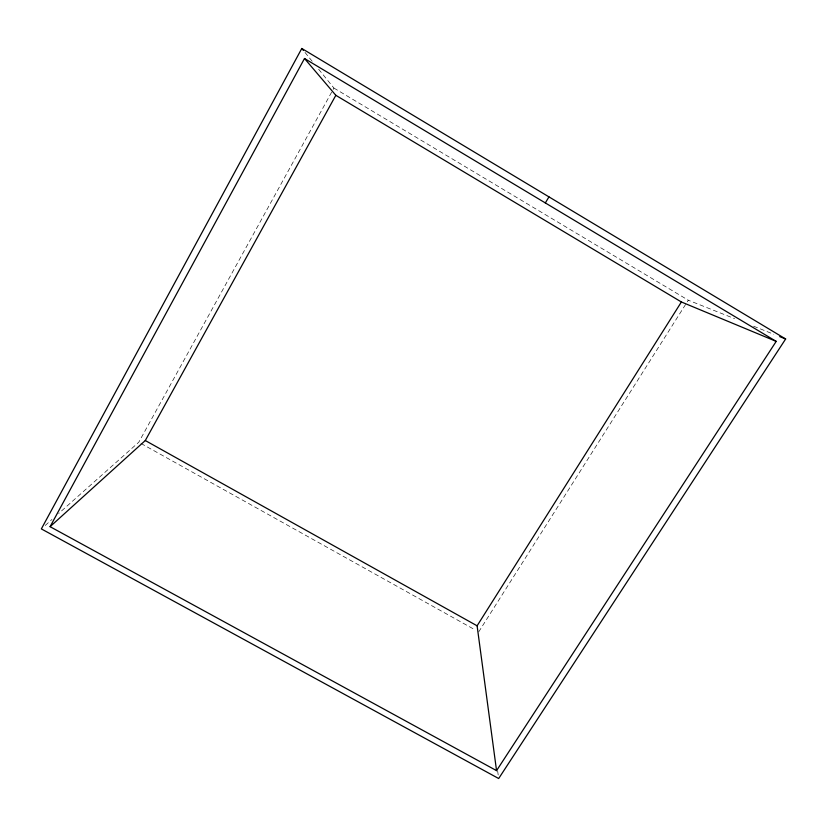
<?xml version="1.0" encoding="UTF-8"?>
<svg xmlns="http://www.w3.org/2000/svg" width="827" height="827" viewBox="0 0 827 827"><rect width="100%" height="100%" fill="white"/><g stroke="black" fill="none" stroke-linecap="round" stroke-linejoin="round"><path stroke-width="0.62" stroke-dasharray="4.13 3.1" d="M318.653 69.251L333.912 88.055L138.781 442.218L58.717 513.453M478.719 631.88L688.281 300.201L734.593 318.643M45.206 525.476L51.956 519.47M753.593 326.21L773.772 334.253M141.035 443.479L475.339 629.998M333.912 88.055L688.281 300.201M304.998 52.421L312.224 61.332M497.637 770.878L498.33 775.984"/><path stroke-width="1.24" d="M301.793 48.473L41.35 528.908L498.681 778.527L785.65 338.987L301.793 48.473L303.395 50.447M50.085 526.675L304.501 58.51L776.212 341.386L496.551 770.64L50.085 526.675L145.294 440.533L335.834 95.312L304.501 58.51M545.334 202.935L548.963 196.867M496.551 770.64L477.107 625.812L681.386 301.979L776.212 341.386M779.716 336.62L785.65 338.987M145.294 440.533L477.107 625.812M335.834 95.312L681.386 301.979"/></g></svg>
